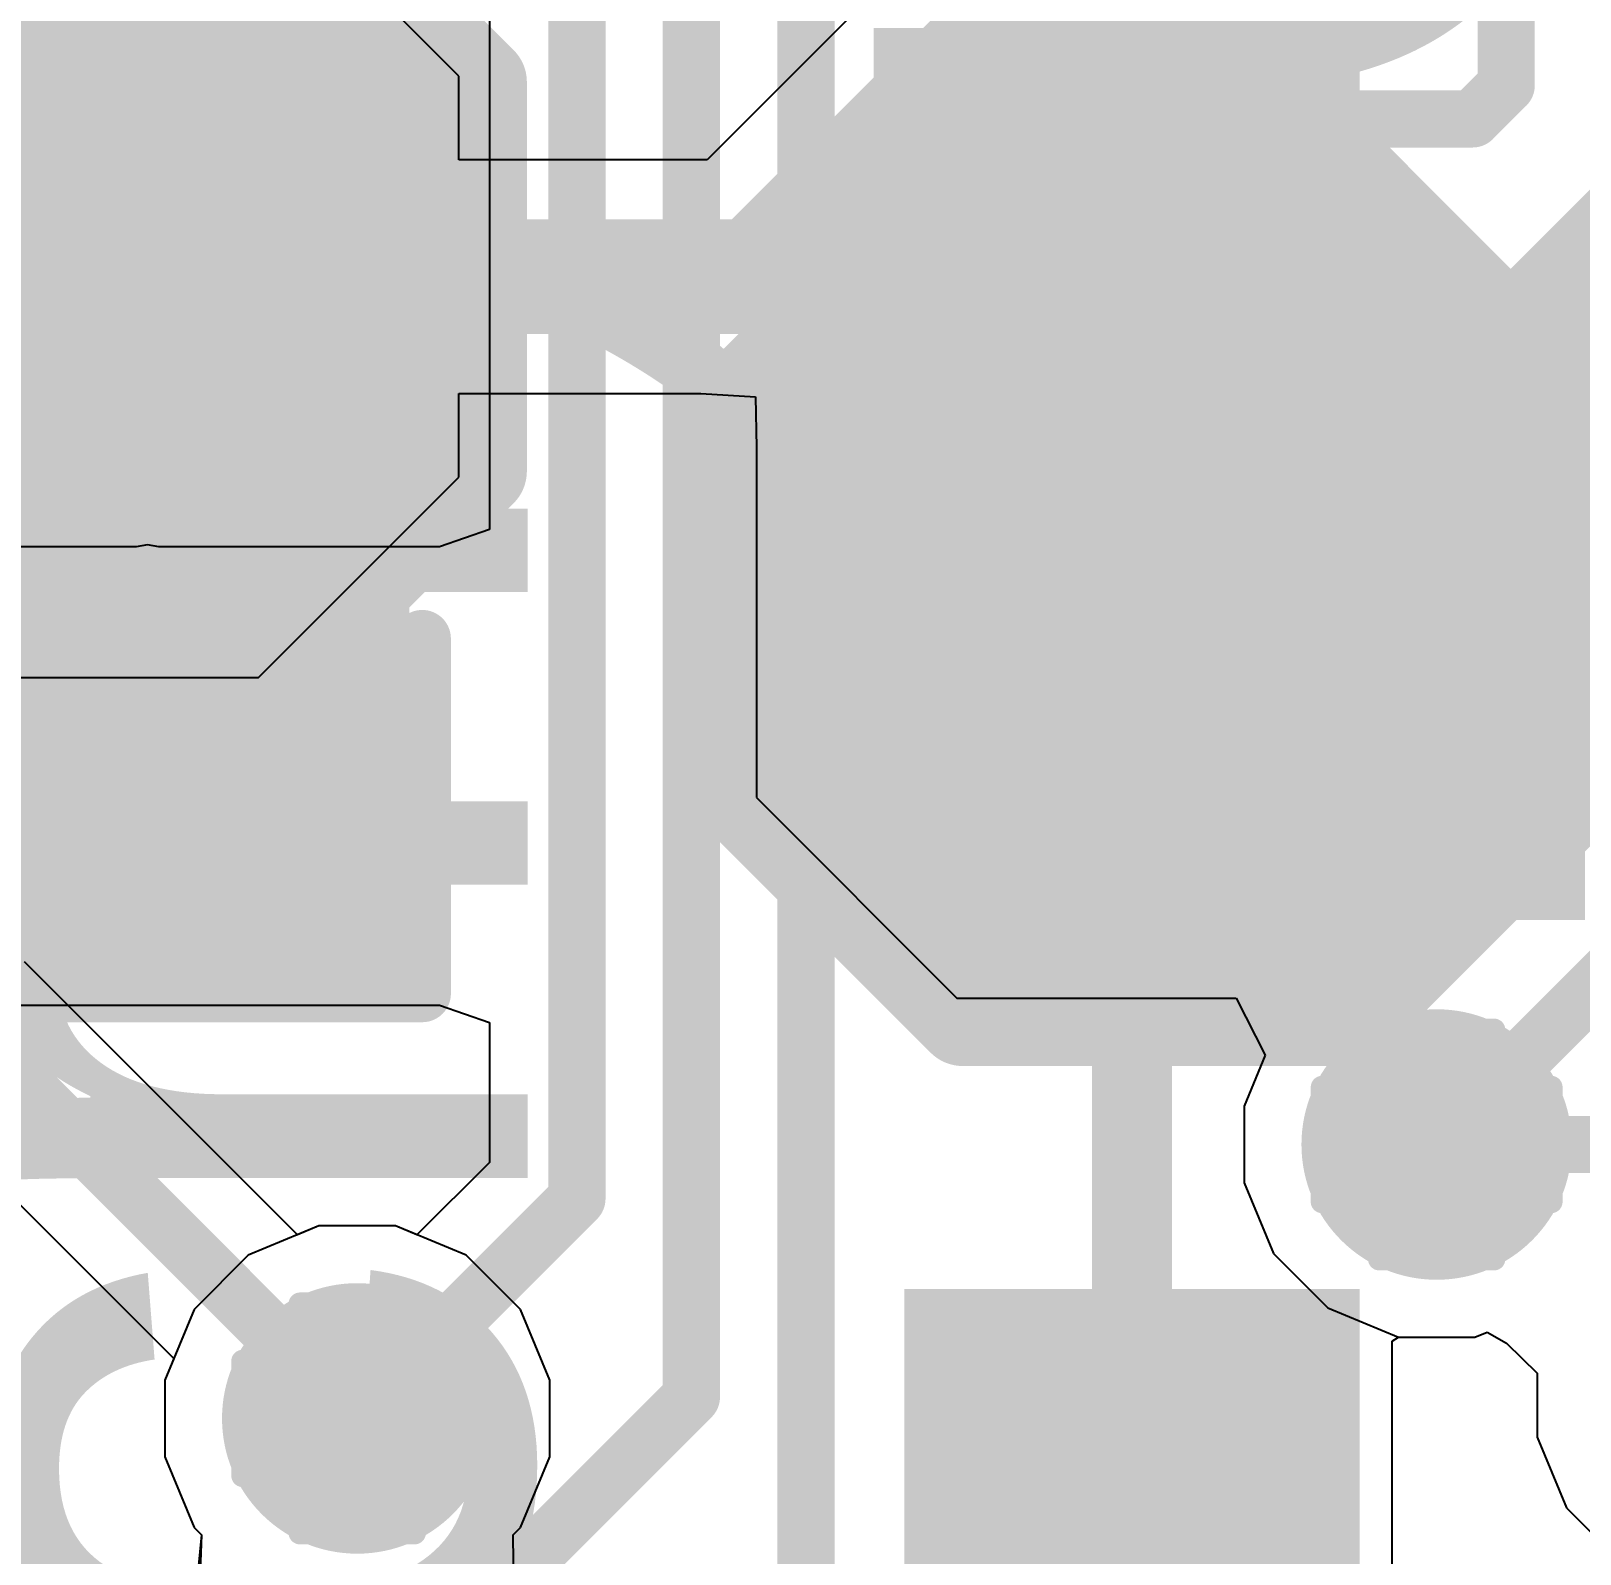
# Model space of a CAD drawing. Header units: inches. Extents: x -25 to 271, y -41 to 15.
# Drawn here: x 61.027 to 64.463, y -16.194 to -12.816 of the extents above; entities that cross this region are included whole.
import ezdxf

# ---------------------------------------------------------------- set-up
doc = ezdxf.new("R2010")
doc.units = ezdxf.units.IN
for name, color, linetype in [('Bottom Layer', 5, 'Continuous'), ('Bottom Overlay', 54, 'Continuous'), ('Bottom Paste', 16, 'Continuous'), ('Bottom Solder', 6, 'Continuous'), ('Dimensions', 6, 'Continuous'), ('Drill Drawing', 1, 'Continuous'), ('Top Glue Points', 56, 'Continuous'), ('Top Layer', 1, 'Continuous'), ('Top Overlay', 2, 'Continuous'), ('Top Paste', 8, 'Continuous'), ('Top Solder', 216, 'Continuous'), ('Via Holes', 16, 'Continuous')]:
    doc.layers.add(name, color=color, linetype=linetype)
doc.styles.add('Arial', font='', dxfattribs={"height": 0.2})
doc.styles.add('Arial_Bold', font='', dxfattribs={"height": 0.2})
doc.styles.get('Arial').set_extended_font_data('Arial')
doc.styles.get('Arial_Bold').set_extended_font_data('Arial', bold=True)

# ---------------------------------------------------------------- blocks, each defined once
blk = doc.blocks.new('CAP_0603_46')
at = {"layer": 'Top Layer'}
for points in [[(-0.381, 0.4445), (-0.381, -0.4445), (-1.143, -0.4445), (-1.143, 0.4445)], [(1.143, 0.4445), (1.143, -0.4445), (0.381, -0.4445), (0.381, 0.4445)]]:
    blk.add_hatch(color=1, dxfattribs=at).paths.add_polyline_path(points)
at = {"layer": 'Top Paste'}
for points in [[(-0.381, 0.4445), (-0.381, -0.4445), (-1.143, -0.4445), (-1.143, 0.4445)], [(1.143, 0.4445), (1.143, -0.4445), (0.381, -0.4445), (0.381, 0.4445)]]:
    blk.add_hatch(color=8, dxfattribs=at).paths.add_polyline_path(points)
at = {"layer": 'Top Solder'}
for points in [[(-0.321, 0.5045), (-0.321, -0.5045), (-1.203, -0.5045), (-1.203, 0.5045)], [(1.203, 0.5045), (1.203, -0.5045), (0.321, -0.5045), (0.321, 0.5045)]]:
    blk.add_hatch(color=216, dxfattribs=at).paths.add_polyline_path(points)
at = {"layer": 'Top Overlay'}
for points in [[(-0.4572, 0.5334, 0.127, 0.127, 0), (-1.2446, 0.5334, 0.127, 0.127, 0)], [(-1.2446, -0.5334, 0.127, 0.127, 0), (-1.2446, 0.5334, 0.127, 0.127, 0)], [(1.2446, 0.5334, 0.127, 0.127, 0), (0.4572, 0.5334, 0.127, 0.127, 0)], [(1.2446, -0.5334, 0.127, 0.127, 0), (1.2446, 0.5334, 0.127, 0.127, 0)], [(-0.4572, -0.5334, 0.127, 0.127, 0), (-1.2446, -0.5334, 0.127, 0.127, 0)], [(1.2446, -0.5334, 0.127, 0.127, 0), (0.4572, -0.5334, 0.127, 0.127, 0)]]:
    blk.add_lwpolyline(points, format="xyseb", dxfattribs=at)
for points in [[(-1.2764, 0.5334, 0.0635, 0.0635, 1), (-1.2128, 0.5334, 0.0635, 0.0635, 1)], [(-1.2764, 0.5334, 0.0635, 0.0635, 1), (-1.2128, 0.5334, 0.0635, 0.0635, 1)], [(-0.4889, 0.5334, 0.0635, 0.0635, 1), (-0.4254, 0.5334, 0.0635, 0.0635, 1)], [(0.4254, 0.5334, 0.0635, 0.0635, 1), (0.4889, 0.5334, 0.0635, 0.0635, 1)], [(1.2128, 0.5334, 0.0635, 0.0635, 1), (1.2764, 0.5334, 0.0635, 0.0635, 1)], [(1.2128, 0.5334, 0.0635, 0.0635, 1), (1.2764, 0.5334, 0.0635, 0.0635, 1)], [(-1.2764, -0.5334, 0.0635, 0.0635, 1), (-1.2128, -0.5334, 0.0635, 0.0635, 1)], [(-1.2764, -0.5334, 0.0635, 0.0635, 1), (-1.2128, -0.5334, 0.0635, 0.0635, 1)], [(-0.4889, -0.5334, 0.0635, 0.0635, 1), (-0.4254, -0.5334, 0.0635, 0.0635, 1)], [(0.4254, -0.5334, 0.0635, 0.0635, 1), (0.4889, -0.5334, 0.0635, 0.0635, 1)], [(1.2128, -0.5334, 0.0635, 0.0635, 1), (1.2764, -0.5334, 0.0635, 0.0635, 1)], [(1.2128, -0.5334, 0.0635, 0.0635, 1), (1.2764, -0.5334, 0.0635, 0.0635, 1)]]:
    blk.add_lwpolyline(points, format="xyseb", close=True, dxfattribs=at)
blk = doc.blocks.new('SOD_323_56')
at = {"layer": 'Top Layer'}
blk.add_hatch(color=1, dxfattribs=at).paths.add_polyline_path([(1.55, -0.45), (0.75, -0.45), (0.75, 0.45), (1.55, 0.45)])
at = {"layer": 'Top Paste'}
blk.add_hatch(color=8, dxfattribs=at).paths.add_polyline_path([(1.55, -0.45), (0.75, -0.45), (0.75, 0.45), (1.55, 0.45)])
at = {"layer": 'Top Solder'}
blk.add_hatch(color=216, dxfattribs=at).paths.add_polyline_path([(1.605, -0.505), (0.695, -0.505), (0.695, 0.505), (1.605, 0.505)])
blk = doc.blocks.new('QFN_56__7X7__125')
at = {"layer": 'Top Layer'}
for points in [[(3.0005, -2.5), (3.8755, -2.5), (3.8755, -2.7), (3.0005, -2.7)], [(2.1, -3.8755), (2.1, -3.0005), (2.3, -3.0005), (2.3, -3.8755)], [(2.5, -3.8755), (2.5, -3.0005), (2.7, -3.0005), (2.7, -3.8755)]]:
    blk.add_hatch(color=1, dxfattribs=at).paths.add_polyline_path(points)
at = {"layer": 'Top Paste'}
for points in [[(3.0005, -2.5), (3.8755, -2.5), (3.8755, -2.7), (3.0005, -2.7)], [(2.1, -3.8755), (2.1, -3.0005), (2.3, -3.0005), (2.3, -3.8755)], [(2.5, -3.8755), (2.5, -3.0005), (2.7, -3.0005), (2.7, -3.8755)]]:
    blk.add_hatch(color=8, dxfattribs=at).paths.add_polyline_path(points)
at = {"layer": 'Top Solder'}
for points in [[(2.8989, -2.3984), (3.9771, -2.3984), (3.9771, -2.8016), (2.8989, -2.8016)], [(1.9984, -3.9771), (1.9984, -2.8989), (2.4016, -2.8989), (2.4016, -3.9771)], [(2.3984, -3.9771), (2.3984, -2.8989), (2.8016, -2.8989), (2.8016, -3.9771)]]:
    blk.add_hatch(color=216, dxfattribs=at).paths.add_polyline_path(points)
at = {"layer": 'Top Overlay'}
for points in [[(3.5, -3.5, 0.2, 0.2, 0), (3.5, -3, 0.2, 0.2, 0)], [(3.5, -3.5, 0.2, 0.2, 0), (3, -3.5, 0.2, 0.2, 0)]]:
    blk.add_lwpolyline(points, format="xyseb", dxfattribs=at)
for points in [[(3.45, -3, 0.1, 0.1, 1), (3.55, -3, 0.1, 0.1, 1)], [(2.95, -3.5, 0.1, 0.1, 1), (3.05, -3.5, 0.1, 0.1, 1)], [(3.45, -3.5, 0.1, 0.1, 1), (3.55, -3.5, 0.1, 0.1, 1)], [(3.45, -3.5, 0.1, 0.1, 1), (3.55, -3.5, 0.1, 0.1, 1)]]:
    blk.add_lwpolyline(points, format="xyseb", close=True, dxfattribs=at)
blk = doc.blocks.new('TEST_POINT_B_132')
at = {"layer": 'Bottom Layer'}
blk.add_hatch(color=5, dxfattribs=at).paths.add_polyline_path([(0.381, 0.762), (-0.381, 0.762), (-0.762, 0.381), (-0.762, -0.381), (-0.381, -0.762), (0.381, -0.762), (0.762, -0.381), (0.762, 0.381)])
at = {"layer": 'Bottom Paste'}
blk.add_hatch(color=16, dxfattribs=at).paths.add_polyline_path([(0.381, 0.762), (-0.381, 0.762), (-0.762, 0.381), (-0.762, -0.381), (-0.381, -0.762), (0.381, -0.762), (0.762, -0.381), (0.762, 0.381)])
at = {"layer": 'Bottom Solder'}
blk.add_hatch(color=6, dxfattribs=at).paths.add_polyline_path([(0.4318, 0.8636), (-0.4318, 0.8636), (-0.8636, 0.4318), (-0.8636, -0.4318), (-0.4318, -0.8636), (0.4318, -0.8636), (0.8636, -0.4318), (0.8636, 0.4318)])
at = {"layer": 'Bottom Overlay'}
for points in [[(-0.4318, 0.9398, 0.2, 0.2, 0), (-0.9398, 0.4318, 0.2, 0.2, 0)], [(0.4318, 0.9398, 0.2, 0.2, 0), (-0.4318, 0.9398, 0.2, 0.2, 0)], [(0.9398, 0.4318, 0.2, 0.2, 0), (0.4318, 0.9398, 0.2, 0.2, 0)], [(-0.9398, 0.4318, 0.2, 0.2, 0), (-0.9398, -0.4318, 0.2, 0.2, 0)], [(0.9398, 0.4318, 0.2, 0.2, 0), (0.9398, -0.4318, 0.2, 0.2, 0)], [(-0.4318, -0.9398, 0.2, 0.2, 0), (-0.9398, -0.4318, 0.2, 0.2, 0)], [(0.9398, -0.4318, 0.2, 0.2, 0), (0.4318, -0.9398, 0.2, 0.2, 0)], [(0.4318, -0.9398, 0.2, 0.2, 0), (-0.4318, -0.9398, 0.2, 0.2, 0)]]:
    blk.add_lwpolyline(points, format="xyseb", dxfattribs=at)
for points in [[(-0.4818, 0.9398, 0.1, 0.1, 1), (-0.3818, 0.9398, 0.1, 0.1, 1)], [(-0.4818, 0.9398, 0.1, 0.1, 1), (-0.3818, 0.9398, 0.1, 0.1, 1)], [(0.3818, 0.9398, 0.1, 0.1, 1), (0.4818, 0.9398, 0.1, 0.1, 1)], [(0.3818, 0.9398, 0.1, 0.1, 1), (0.4818, 0.9398, 0.1, 0.1, 1)], [(-0.9898, 0.4318, 0.1, 0.1, 1), (-0.8898, 0.4318, 0.1, 0.1, 1)], [(-0.9898, 0.4318, 0.1, 0.1, 1), (-0.8898, 0.4318, 0.1, 0.1, 1)], [(0.8898, 0.4318, 0.1, 0.1, 1), (0.9898, 0.4318, 0.1, 0.1, 1)], [(0.8898, 0.4318, 0.1, 0.1, 1), (0.9898, 0.4318, 0.1, 0.1, 1)], [(-0.9898, -0.4318, 0.1, 0.1, 1), (-0.8898, -0.4318, 0.1, 0.1, 1)], [(-0.9898, -0.4318, 0.1, 0.1, 1), (-0.8898, -0.4318, 0.1, 0.1, 1)], [(0.8898, -0.4318, 0.1, 0.1, 1), (0.9898, -0.4318, 0.1, 0.1, 1)], [(0.8898, -0.4318, 0.1, 0.1, 1), (0.9898, -0.4318, 0.1, 0.1, 1)], [(-0.4818, -0.9398, 0.1, 0.1, 1), (-0.3818, -0.9398, 0.1, 0.1, 1)], [(-0.4818, -0.9398, 0.1, 0.1, 1), (-0.3818, -0.9398, 0.1, 0.1, 1)], [(0.3818, -0.9398, 0.1, 0.1, 1), (0.4818, -0.9398, 0.1, 0.1, 1)], [(0.3818, -0.9398, 0.1, 0.1, 1), (0.4818, -0.9398, 0.1, 0.1, 1)]]:
    blk.add_lwpolyline(points, format="xyseb", close=True, dxfattribs=at)
blk = doc.blocks.new('TEST_POINT_B_133')
at = {"layer": 'Bottom Layer'}
blk.add_hatch(color=5, dxfattribs=at).paths.add_polyline_path([(0.381, 0.762), (-0.381, 0.762), (-0.762, 0.381), (-0.762, -0.381), (-0.381, -0.762), (0.381, -0.762), (0.762, -0.381), (0.762, 0.381)])
at = {"layer": 'Bottom Paste'}
blk.add_hatch(color=16, dxfattribs=at).paths.add_polyline_path([(0.381, 0.762), (-0.381, 0.762), (-0.762, 0.381), (-0.762, -0.381), (-0.381, -0.762), (0.381, -0.762), (0.762, -0.381), (0.762, 0.381)])
at = {"layer": 'Bottom Solder'}
blk.add_hatch(color=6, dxfattribs=at).paths.add_polyline_path([(0.4318, 0.8636), (-0.4318, 0.8636), (-0.8636, 0.4318), (-0.8636, -0.4318), (-0.4318, -0.8636), (0.4318, -0.8636), (0.8636, -0.4318), (0.8636, 0.4318)])
at = {"layer": 'Bottom Overlay'}
for points in [[(-0.4318, 0.9398, 0.2, 0.2, 0), (-0.9398, 0.4318, 0.2, 0.2, 0)], [(0.4318, 0.9398, 0.2, 0.2, 0), (-0.4318, 0.9398, 0.2, 0.2, 0)], [(0.9398, 0.4318, 0.2, 0.2, 0), (0.4318, 0.9398, 0.2, 0.2, 0)], [(-0.9398, 0.4318, 0.2, 0.2, 0), (-0.9398, -0.4318, 0.2, 0.2, 0)], [(0.9398, 0.4318, 0.2, 0.2, 0), (0.9398, -0.4318, 0.2, 0.2, 0)], [(-0.4318, -0.9398, 0.2, 0.2, 0), (-0.9398, -0.4318, 0.2, 0.2, 0)], [(0.9398, -0.4318, 0.2, 0.2, 0), (0.4318, -0.9398, 0.2, 0.2, 0)], [(0.4318, -0.9398, 0.2, 0.2, 0), (-0.4318, -0.9398, 0.2, 0.2, 0)]]:
    blk.add_lwpolyline(points, format="xyseb", dxfattribs=at)
for points in [[(-0.4818, 0.9398, 0.1, 0.1, 1), (-0.3818, 0.9398, 0.1, 0.1, 1)], [(-0.4818, 0.9398, 0.1, 0.1, 1), (-0.3818, 0.9398, 0.1, 0.1, 1)], [(0.3818, 0.9398, 0.1, 0.1, 1), (0.4818, 0.9398, 0.1, 0.1, 1)], [(0.3818, 0.9398, 0.1, 0.1, 1), (0.4818, 0.9398, 0.1, 0.1, 1)], [(-0.9898, 0.4318, 0.1, 0.1, 1), (-0.8898, 0.4318, 0.1, 0.1, 1)], [(-0.9898, 0.4318, 0.1, 0.1, 1), (-0.8898, 0.4318, 0.1, 0.1, 1)], [(0.8898, 0.4318, 0.1, 0.1, 1), (0.9898, 0.4318, 0.1, 0.1, 1)], [(0.8898, 0.4318, 0.1, 0.1, 1), (0.9898, 0.4318, 0.1, 0.1, 1)], [(-0.9898, -0.4318, 0.1, 0.1, 1), (-0.8898, -0.4318, 0.1, 0.1, 1)], [(-0.9898, -0.4318, 0.1, 0.1, 1), (-0.8898, -0.4318, 0.1, 0.1, 1)], [(0.8898, -0.4318, 0.1, 0.1, 1), (0.9898, -0.4318, 0.1, 0.1, 1)], [(0.8898, -0.4318, 0.1, 0.1, 1), (0.9898, -0.4318, 0.1, 0.1, 1)], [(-0.4818, -0.9398, 0.1, 0.1, 1), (-0.3818, -0.9398, 0.1, 0.1, 1)], [(-0.4818, -0.9398, 0.1, 0.1, 1), (-0.3818, -0.9398, 0.1, 0.1, 1)], [(0.3818, -0.9398, 0.1, 0.1, 1), (0.4818, -0.9398, 0.1, 0.1, 1)], [(0.3818, -0.9398, 0.1, 0.1, 1), (0.4818, -0.9398, 0.1, 0.1, 1)]]:
    blk.add_lwpolyline(points, format="xyseb", close=True, dxfattribs=at)

msp = doc.modelspace()

# ---------------------------------------------------------------- hatches: boundary and pattern name
at = {"layer": 'Bottom Layer'}
h = msp.add_hatch(color=5, dxfattribs=at)
edge = h.paths.add_edge_path()
edge.add_arc((64.1454, -15.2855), 0.3, 0, 360)
h = msp.add_hatch(color=5, dxfattribs=at)
edge = h.paths.add_edge_path()
edge.add_arc((61.7504, -15.8931), 0.3, 0, 360)
at = {"layer": 'Top Glue Points'}
msp.add_hatch(color=56, dxfattribs=at).paths.add_polyline_path([(61.0916, -13.5062), (61.0916, -13.906), (61.6915, -13.906), (61.6915, -13.5062)])
at = {"layer": 'Top Layer'}
msp.add_hatch(color=1, dxfattribs=at).paths.add_polyline_path([(62.992, -13.6398), (63.881, -13.6398), (63.881, -13.3096), (62.992, -13.3096)])
h = msp.add_hatch(color=1, dxfattribs=at)
edge = h.paths.add_edge_path()
edge.add_arc((64.1454, -15.2855), 0.3, 0, 360)
h = msp.add_hatch(color=1, dxfattribs=at)
edge = h.paths.add_edge_path()
edge.add_arc((61.7504, -15.8931), 0.3, 0, 360)
at = {"layer": 'Via Holes'}
h = msp.add_hatch(color=7, dxfattribs=at)
edge = h.paths.add_edge_path()
edge.add_arc((64.1454, -15.2855), 0.15, 0, 360)
h = msp.add_hatch(color=7, dxfattribs=at)
edge = h.paths.add_edge_path()
edge.add_arc((61.7504, -15.8931), 0.15, 0, 360)

# ---------------------------------------------------------------- linework, layer by layer
at = {"layer": 'Bottom Layer'}
for p, q in [((63.3085, -12.3195), (62.5265, -13.1014)), ((61.976, -12.9159), (61.6532, -12.5931)), ((61.976, -13.1014), (61.976, -12.9159)), ((62.5265, -13.1014), (61.976, -13.1014)), ((61.976, -13.8049), (61.976, -13.6194)), ((61.976, -13.6194), (62.5126, -13.6194)), ((62.5126, -13.6194), (62.634, -13.627)), ((62.634, -13.627), (62.6364, -13.7395)), ((62.6364, -13.7395), (62.6364, -14.5161)), ((61.5315, -14.2494), (61.976, -13.8049)), ((60.6425, -14.2494), (61.5315, -14.2494)), ((62.6364, -14.5161), (63.0809, -14.9606)), ((61.6179, -15.4858), (61.0121, -14.8801)), ((63.0809, -14.9606), (63.7005, -14.9606)), ((63.7005, -14.9606), (63.7652, -15.0876)), ((63.7652, -15.0876), (63.7184, -15.2005)), ((60.7943, -15.2117), (61.3432, -15.7605)), ((63.7184, -15.2005), (63.7184, -15.3704)), ((63.7184, -15.3704), (63.7834, -15.5273)), ((61.6655, -15.4661), (61.6179, -15.4858)), ((61.8354, -15.4661), (61.6655, -15.4661)), ((61.9923, -15.5311), (61.8354, -15.4661)), ((62.1124, -15.6512), (61.9923, -15.5311)), ((63.7834, -15.5273), (63.9036, -15.6475)), ((62.1774, -15.8082), (62.1124, -15.6512)), ((63.9036, -15.6475), (64.0605, -15.7125)), ((64.2304, -15.7125), (64.2572, -15.7014)), ((64.2572, -15.7014), (64.3, -15.7258)), ((64.0605, -15.7125), (64.2304, -15.7125)), ((64.3, -15.7258), (64.3684, -15.7928)), ((61.3432, -15.7605), (61.3234, -15.8082)), ((61.3234, -15.8082), (61.3234, -15.978)), ((62.1774, -15.978), (62.1774, -15.8082)), ((64.3684, -15.7928), (64.3684, -15.9345)), ((64.3684, -15.9345), (64.4334, -16.0915)), ((61.3234, -15.978), (61.3885, -16.135)), ((62.1124, -16.135), (62.1774, -15.978)), ((64.4334, -16.0915), (64.5364, -16.1945)), ((61.3885, -16.135), (61.4049, -16.1514)), ((61.4049, -16.1514), (61.3995, -16.3036)), ((62.0962, -16.1512), (62.1124, -16.135)), ((62.0987, -16.3087), (62.0962, -16.1512))]:
    msp.add_line(p, q, dxfattribs=at)
for points in [[(62.6338, -13.3604, 0.254, 0.254, 0), (63.4916, -12.5026, 0.254, 0.254, 0)], [(64.0656, -13.7668, 0.254, 0.254, 0), (64.7134, -13.119, 0.254, 0.254, 0)], [(61.1886, -13.3604, 0.254, 0.254, 0), (62.6338, -13.3604, 0.254, 0.254, 0)], [(63.5254, -13.7668, 0.254, 0.254, 0), (64.0656, -13.7668, 0.254, 0.254, 0)], [(63.5254, -14.0716, 0.127, 0.127, 0), (63.5254, -13.7668, 0.127, 0.127, 0)], [(60.8748, -15.0174, 0.127, 0.127, 0), (61.7504, -15.8931, 0.127, 0.127, 0)], [(64.1454, -15.2855, 0.127, 0.127, 0), (65.2981, -15.2855, 0.127, 0.127, 0)]]:
    msp.add_lwpolyline(points, format="xyseb", dxfattribs=at)
for points in [[(61.1251, -13.3604, 0.127, 0.127, 1), (61.2521, -13.3604, 0.127, 0.127, 1)], [(62.5703, -13.3604, 0.127, 0.127, 1), (62.6973, -13.3604, 0.127, 0.127, 1)], [(62.5703, -13.3604, 0.127, 0.127, 1), (62.6973, -13.3604, 0.127, 0.127, 1)], [(63.4619, -13.7668, 0.127, 0.127, 1), (63.5889, -13.7668, 0.127, 0.127, 1)], [(64.0021, -13.7668, 0.127, 0.127, 1), (64.1291, -13.7668, 0.127, 0.127, 1)], [(64.0021, -13.7668, 0.127, 0.127, 1), (64.1291, -13.7668, 0.127, 0.127, 1)], [(63.4937, -13.7668, 0.0635, 0.0635, 1), (63.5572, -13.7668, 0.0635, 0.0635, 1)], [(63.4937, -14.0716, 0.0635, 0.0635, 1), (63.5572, -14.0716, 0.0635, 0.0635, 1)], [(64.1137, -15.2855, 0.0635, 0.0635, 1), (64.1772, -15.2855, 0.0635, 0.0635, 1)], [(61.7187, -15.8931, 0.0635, 0.0635, 1), (61.7822, -15.8931, 0.0635, 0.0635, 1)]]:
    msp.add_lwpolyline(points, format="xyseb", close=True, dxfattribs=at)
at = {"layer": 'Drill Drawing'}
for points in [[(64.0184, -15.1585, 0.0508, 0.0508, 0), (64.0184, -15.0315, 0.0508, 0.0508, 0)], [(64.0184, -15.0315, 0.0508, 0.0508, 0), (64.2724, -15.0315, 0.0508, 0.0508, 0)], [(64.2724, -15.1585, 0.0508, 0.0508, 0), (64.2724, -15.0315, 0.0508, 0.0508, 0)], [(63.8914, -15.4125, 0.0508, 0.0508, 0), (63.8914, -15.1585, 0.0508, 0.0508, 0)], [(63.8914, -15.1585, 0.0508, 0.0508, 0), (64.0184, -15.1585, 0.0508, 0.0508, 0)], [(64.2724, -15.1585, 0.0508, 0.0508, 0), (64.3994, -15.1585, 0.0508, 0.0508, 0)], [(64.3994, -15.4125, 0.0508, 0.0508, 0), (64.3994, -15.1585, 0.0508, 0.0508, 0)], [(63.8914, -15.4125, 0.0508, 0.0508, 0), (64.0184, -15.4125, 0.0508, 0.0508, 0)], [(64.0184, -15.5395, 0.0508, 0.0508, 0), (64.0184, -15.4125, 0.0508, 0.0508, 0)], [(64.2724, -15.4125, 0.0508, 0.0508, 0), (64.3994, -15.4125, 0.0508, 0.0508, 0)], [(64.2724, -15.5395, 0.0508, 0.0508, 0), (64.2724, -15.4125, 0.0508, 0.0508, 0)], [(64.0184, -15.5395, 0.0508, 0.0508, 0), (64.2724, -15.5395, 0.0508, 0.0508, 0)], [(61.6234, -15.7661, 0.0508, 0.0508, 0), (61.6234, -15.6391, 0.0508, 0.0508, 0)], [(61.6234, -15.6391, 0.0508, 0.0508, 0), (61.8774, -15.6391, 0.0508, 0.0508, 0)], [(61.8774, -15.7661, 0.0508, 0.0508, 0), (61.8774, -15.6391, 0.0508, 0.0508, 0)], [(61.4964, -16.0201, 0.0508, 0.0508, 0), (61.4964, -15.7661, 0.0508, 0.0508, 0)], [(61.4964, -15.7661, 0.0508, 0.0508, 0), (61.6234, -15.7661, 0.0508, 0.0508, 0)], [(61.8774, -15.7661, 0.0508, 0.0508, 0), (62.0044, -15.7661, 0.0508, 0.0508, 0)], [(62.0044, -16.0201, 0.0508, 0.0508, 0), (62.0044, -15.7661, 0.0508, 0.0508, 0)], [(61.4964, -16.0201, 0.0508, 0.0508, 0), (61.6234, -16.0201, 0.0508, 0.0508, 0)], [(61.6234, -16.1471, 0.0508, 0.0508, 0), (61.6234, -16.0201, 0.0508, 0.0508, 0)], [(61.8774, -16.0201, 0.0508, 0.0508, 0), (62.0044, -16.0201, 0.0508, 0.0508, 0)], [(61.8774, -16.1471, 0.0508, 0.0508, 0), (61.8774, -16.0201, 0.0508, 0.0508, 0)], [(61.6234, -16.1471, 0.0508, 0.0508, 0), (61.8774, -16.1471, 0.0508, 0.0508, 0)]]:
    msp.add_lwpolyline(points, format="xyseb", dxfattribs=at)
for points in [[(64.0057, -15.0315, 0.0254, 0.0254, 1), (64.0311, -15.0315, 0.0254, 0.0254, 1)], [(64.0057, -15.0315, 0.0254, 0.0254, 1), (64.0311, -15.0315, 0.0254, 0.0254, 1)], [(64.2597, -15.0315, 0.0254, 0.0254, 1), (64.2851, -15.0315, 0.0254, 0.0254, 1)], [(64.2597, -15.0315, 0.0254, 0.0254, 1), (64.2851, -15.0315, 0.0254, 0.0254, 1)], [(63.8787, -15.1585, 0.0254, 0.0254, 1), (63.9041, -15.1585, 0.0254, 0.0254, 1)], [(63.8787, -15.1585, 0.0254, 0.0254, 1), (63.9041, -15.1585, 0.0254, 0.0254, 1)], [(64.0057, -15.1585, 0.0254, 0.0254, 1), (64.0311, -15.1585, 0.0254, 0.0254, 1)], [(64.0057, -15.1585, 0.0254, 0.0254, 1), (64.0311, -15.1585, 0.0254, 0.0254, 1)], [(64.2597, -15.1585, 0.0254, 0.0254, 1), (64.2851, -15.1585, 0.0254, 0.0254, 1)], [(64.2597, -15.1585, 0.0254, 0.0254, 1), (64.2851, -15.1585, 0.0254, 0.0254, 1)], [(64.3867, -15.1585, 0.0254, 0.0254, 1), (64.4121, -15.1585, 0.0254, 0.0254, 1)], [(64.3867, -15.1585, 0.0254, 0.0254, 1), (64.4121, -15.1585, 0.0254, 0.0254, 1)], [(63.8787, -15.4125, 0.0254, 0.0254, 1), (63.9041, -15.4125, 0.0254, 0.0254, 1)], [(63.8787, -15.4125, 0.0254, 0.0254, 1), (63.9041, -15.4125, 0.0254, 0.0254, 1)], [(64.0057, -15.4125, 0.0254, 0.0254, 1), (64.0311, -15.4125, 0.0254, 0.0254, 1)], [(64.0057, -15.4125, 0.0254, 0.0254, 1), (64.0311, -15.4125, 0.0254, 0.0254, 1)], [(64.2597, -15.4125, 0.0254, 0.0254, 1), (64.2851, -15.4125, 0.0254, 0.0254, 1)], [(64.2597, -15.4125, 0.0254, 0.0254, 1), (64.2851, -15.4125, 0.0254, 0.0254, 1)], [(64.3867, -15.4125, 0.0254, 0.0254, 1), (64.4121, -15.4125, 0.0254, 0.0254, 1)], [(64.3867, -15.4125, 0.0254, 0.0254, 1), (64.4121, -15.4125, 0.0254, 0.0254, 1)], [(64.0057, -15.5395, 0.0254, 0.0254, 1), (64.0311, -15.5395, 0.0254, 0.0254, 1)], [(64.0057, -15.5395, 0.0254, 0.0254, 1), (64.0311, -15.5395, 0.0254, 0.0254, 1)], [(64.2597, -15.5395, 0.0254, 0.0254, 1), (64.2851, -15.5395, 0.0254, 0.0254, 1)], [(64.2597, -15.5395, 0.0254, 0.0254, 1), (64.2851, -15.5395, 0.0254, 0.0254, 1)], [(61.6107, -15.6391, 0.0254, 0.0254, 1), (61.6361, -15.6391, 0.0254, 0.0254, 1)], [(61.6107, -15.6391, 0.0254, 0.0254, 1), (61.6361, -15.6391, 0.0254, 0.0254, 1)], [(61.8647, -15.6391, 0.0254, 0.0254, 1), (61.8901, -15.6391, 0.0254, 0.0254, 1)], [(61.8647, -15.6391, 0.0254, 0.0254, 1), (61.8901, -15.6391, 0.0254, 0.0254, 1)], [(61.4837, -15.7661, 0.0254, 0.0254, 1), (61.5091, -15.7661, 0.0254, 0.0254, 1)], [(61.4837, -15.7661, 0.0254, 0.0254, 1), (61.5091, -15.7661, 0.0254, 0.0254, 1)], [(61.6107, -15.7661, 0.0254, 0.0254, 1), (61.6361, -15.7661, 0.0254, 0.0254, 1)], [(61.6107, -15.7661, 0.0254, 0.0254, 1), (61.6361, -15.7661, 0.0254, 0.0254, 1)], [(61.8647, -15.7661, 0.0254, 0.0254, 1), (61.8901, -15.7661, 0.0254, 0.0254, 1)], [(61.8647, -15.7661, 0.0254, 0.0254, 1), (61.8901, -15.7661, 0.0254, 0.0254, 1)], [(61.9917, -15.7661, 0.0254, 0.0254, 1), (62.0171, -15.7661, 0.0254, 0.0254, 1)], [(61.9917, -15.7661, 0.0254, 0.0254, 1), (62.0171, -15.7661, 0.0254, 0.0254, 1)], [(61.4837, -16.0201, 0.0254, 0.0254, 1), (61.5091, -16.0201, 0.0254, 0.0254, 1)], [(61.4837, -16.0201, 0.0254, 0.0254, 1), (61.5091, -16.0201, 0.0254, 0.0254, 1)], [(61.6107, -16.0201, 0.0254, 0.0254, 1), (61.6361, -16.0201, 0.0254, 0.0254, 1)], [(61.6107, -16.0201, 0.0254, 0.0254, 1), (61.6361, -16.0201, 0.0254, 0.0254, 1)], [(61.8647, -16.0201, 0.0254, 0.0254, 1), (61.8901, -16.0201, 0.0254, 0.0254, 1)], [(61.8647, -16.0201, 0.0254, 0.0254, 1), (61.8901, -16.0201, 0.0254, 0.0254, 1)], [(61.9917, -16.0201, 0.0254, 0.0254, 1), (62.0171, -16.0201, 0.0254, 0.0254, 1)], [(61.9917, -16.0201, 0.0254, 0.0254, 1), (62.0171, -16.0201, 0.0254, 0.0254, 1)], [(61.6107, -16.1471, 0.0254, 0.0254, 1), (61.6361, -16.1471, 0.0254, 0.0254, 1)], [(61.6107, -16.1471, 0.0254, 0.0254, 1), (61.6361, -16.1471, 0.0254, 0.0254, 1)], [(61.8647, -16.1471, 0.0254, 0.0254, 1), (61.8901, -16.1471, 0.0254, 0.0254, 1)], [(61.8647, -16.1471, 0.0254, 0.0254, 1), (61.8901, -16.1471, 0.0254, 0.0254, 1)]]:
    msp.add_lwpolyline(points, format="xyseb", close=True, dxfattribs=at)
at = {"layer": 'Top Layer'}
for p, q in [((62.0437, -12.3753), (62.0437, -13.9211)), ((62.0437, -13.9211), (61.9328, -13.9601)), ((61.2601, -13.9601), (60.8301, -13.9601)), ((61.2851, -13.9551), (61.2601, -13.9601)), ((61.3101, -13.9601), (61.2851, -13.9551)), ((61.9167, -13.9601), (61.3101, -13.9601)), ((61.9328, -13.9601), (61.9167, -13.9601)), ((60.7898, -14.9761), (61.9167, -14.9761)), ((61.9167, -14.9761), (61.9328, -14.9761)), ((61.9328, -14.9761), (62.0437, -15.0151)), ((62.0437, -15.0151), (62.0437, -15.3252)), ((62.0437, -15.3252), (61.883, -15.4858)), ((61.6655, -15.4661), (61.5086, -15.5311)), ((61.8354, -15.4661), (61.6655, -15.4661)), ((61.883, -15.4858), (61.8354, -15.4661)), ((61.5086, -15.5311), (61.3885, -15.6512)), ((61.3885, -15.6512), (61.3234, -15.8082)), ((64.2304, -15.7125), (64.2572, -15.7014)), ((64.2572, -15.7014), (64.3, -15.7258)), ((64.0465, -15.7218), (64.0605, -15.7125)), ((64.0465, -16.5883), (64.0465, -15.7218)), ((64.0605, -15.7125), (64.2304, -15.7125)), ((64.3, -15.7258), (64.3684, -15.7928)), ((61.3234, -15.8082), (61.3234, -15.978)), ((64.3684, -15.7928), (64.3684, -15.9345)), ((64.3684, -15.9345), (64.4334, -16.0915)), ((61.3234, -15.978), (61.3885, -16.135)), ((64.4334, -16.0915), (64.5535, -16.2116)), ((61.3885, -16.135), (61.4049, -16.1514)), ((61.4049, -16.1514), (61.3885, -16.3146))]:
    msp.add_line(p, q, dxfattribs=at)
for points in [[(62.2379, -15.4057, 0.127, 0.127, 0), (62.2379, -12.3753, 0.127, 0.127, 0)], [(64.2996, -12.9361, 0.127, 0.127, 0), (64.2996, -12.5106, 0.127, 0.127, 0)], [(62.4919, -15.8453, 0.127, 0.127, 0), (62.4919, -12.5536, 0.127, 0.127, 0)], [(62.7459, -16.2712, 0.127, 0.127, 0), (62.7459, -12.6847, 0.127, 0.127, 0)], [(64.2252, -13.0105, 0.127, 0.127, 0), (64.2996, -12.9361, 0.127, 0.127, 0)], [(63.4351, -13.0105, 0.127, 0.127, 0), (64.2252, -13.0105, 0.127, 0.127, 0)], [(64.2731, -13.5779, 0.127, 0.127, 0), (64.732, -13.119, 0.127, 0.127, 0)], [(63.4351, -13.4102, 0.1778, 0.1778, 0), (63.4582, -13.4102, 0.1778, 0.1778, 0)], [(63.4582, -13.4102, 0.1778, 0.1778, 0), (63.4695, -13.4216, 0.1778, 0.1778, 0)], [(63.4695, -16.0613, 0.1778, 0.1778, 0), (63.4695, -13.4216, 0.1778, 0.1778, 0)], [(64.2731, -14.2485, 0.127, 0.127, 0), (64.2731, -13.5779, 0.127, 0.127, 0)], [(61.2089, -14.2903, 0.254, 0.254, 0), (61.2851, -14.2141, 0.254, 0.254, 0)], [(59.944, -14.2903, 0.254, 0.254, 0), (61.2089, -14.2903, 0.254, 0.254, 0)], [(64.1454, -15.2855, 0.127, 0.127, 0), (64.6731, -14.7578, 0.127, 0.127, 0)], [(61.7504, -15.8931, 0.127, 0.127, 0), (62.2379, -15.4057, 0.127, 0.127, 0)], [(61.7108, -16.6264, 0.127, 0.127, 0), (62.4919, -15.8453, 0.127, 0.127, 0)]]:
    msp.add_lwpolyline(points, format="xyseb", dxfattribs=at)
for points in [[(64.2679, -12.9361, 0.0635, 0.0635, 1), (64.3314, -12.9361, 0.0635, 0.0635, 1)], [(64.2679, -12.9361, 0.0635, 0.0635, 1), (64.3314, -12.9361, 0.0635, 0.0635, 1)], [(63.4034, -13.0105, 0.0635, 0.0635, 1), (63.4669, -13.0105, 0.0635, 0.0635, 1)], [(64.1935, -13.0105, 0.0635, 0.0635, 1), (64.257, -13.0105, 0.0635, 0.0635, 1)], [(64.1935, -13.0105, 0.0635, 0.0635, 1), (64.257, -13.0105, 0.0635, 0.0635, 1)], [(63.3907, -13.4102, 0.0889, 0.0889, 1), (63.4796, -13.4102, 0.0889, 0.0889, 1)], [(63.4137, -13.4102, 0.0889, 0.0889, 1), (63.5026, -13.4102, 0.0889, 0.0889, 1)], [(63.4137, -13.4102, 0.0889, 0.0889, 1), (63.5026, -13.4102, 0.0889, 0.0889, 1)], [(63.4251, -13.4216, 0.0889, 0.0889, 1), (63.514, -13.4216, 0.0889, 0.0889, 1)], [(63.4251, -13.4216, 0.0889, 0.0889, 1), (63.514, -13.4216, 0.0889, 0.0889, 1)], [(64.2414, -13.5779, 0.0635, 0.0635, 1), (64.3049, -13.5779, 0.0635, 0.0635, 1)], [(64.2414, -13.5779, 0.0635, 0.0635, 1), (64.3049, -13.5779, 0.0635, 0.0635, 1)], [(61.2216, -14.2141, 0.127, 0.127, 1), (61.3486, -14.2141, 0.127, 0.127, 1)], [(61.1454, -14.2903, 0.127, 0.127, 1), (61.2724, -14.2903, 0.127, 0.127, 1)], [(61.1454, -14.2903, 0.127, 0.127, 1), (61.2724, -14.2903, 0.127, 0.127, 1)], [(64.2414, -14.2485, 0.0635, 0.0635, 1), (64.3049, -14.2485, 0.0635, 0.0635, 1)], [(64.1137, -15.2855, 0.0635, 0.0635, 1), (64.1772, -15.2855, 0.0635, 0.0635, 1)], [(62.2061, -15.4057, 0.0635, 0.0635, 1), (62.2696, -15.4057, 0.0635, 0.0635, 1)], [(62.2061, -15.4057, 0.0635, 0.0635, 1), (62.2696, -15.4057, 0.0635, 0.0635, 1)], [(62.4601, -15.8453, 0.0635, 0.0635, 1), (62.5236, -15.8453, 0.0635, 0.0635, 1)], [(62.4601, -15.8453, 0.0635, 0.0635, 1), (62.5236, -15.8453, 0.0635, 0.0635, 1)], [(61.7187, -15.8931, 0.0635, 0.0635, 1), (61.7822, -15.8931, 0.0635, 0.0635, 1)], [(63.4251, -16.0613, 0.0889, 0.0889, 1), (63.514, -16.0613, 0.0889, 0.0889, 1)]]:
    msp.add_lwpolyline(points, format="xyseb", close=True, dxfattribs=at)

# ---------------------------------------------------------------- block references
for name, p, rotation in [('QFN_56__7X7__125', (66.8731, -10.8105), 270), ('TEST_POINT_B_132', (61.087, -13.3604), 180), ('CAP_0603_46', (61.3613, -13.7061), 270), ('TEST_POINT_B_133', (63.5254, -14.0716), 180), ('SOD_323_56', (63.4695, -17.2113), 90)]:
    msp.add_blockref(name, p, dxfattribs=dict(rotation=rotation))

# ---------------------------------------------------------------- texts
at = {"layer": 'Bottom Overlay', "style": 'Arial_Bold', "text_generation_flag": 2}
msp.add_text('GPIO18', height=1.524, rotation=270, dxfattribs=at).set_placement((62.9087, -13.0302))
at = {"layer": 'Dimensions', "style": 'Arial'}
msp.add_text('2.30 (cm)', height=1.524, rotation=90, dxfattribs=at).set_placement((62.1282, -22.0156))

doc.saveas('drawing.dxf')
